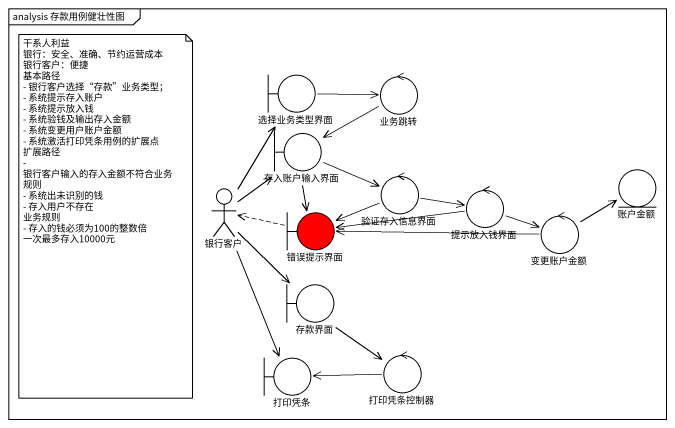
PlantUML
@startuml
mainframe analysis 存款用例健壮性图
boundary 选择业务类型界面
control 业务跳转
boundary 存入账户输入界面
actor 银行客户
control 验证存入信息界面
control 提示放入钱界面
entity 账户金额
boundary 错误提示界面 #FF0000
control 变更账户金额
boundary 存款界面
boundary 打印凭条
control 打印凭条控制器
选择业务类型界面 -right-> 业务跳转
业务跳转 -left-> 存入账户输入界面
存入账户输入界面 -right-> 验证存入信息界面
存入账户输入界面 --> 错误提示界面
银行客户 -up-> 选择业务类型界面
银行客户 -up-> 存入账户输入界面
银行客户 --> 存款界面
银行客户 --> 打印凭条
验证存入信息界面 -left-> 错误提示界面
提示放入钱界面 <-left- 验证存入信息界面
提示放入钱界面 -left-> 错误提示界面
提示放入钱界面 -right-> 变更账户金额
错误提示界面 .left.> 银行客户
变更账户金额 -up-> 账户金额
变更账户金额 -left-> 错误提示界面
存款界面 --> 打印凭条控制器
打印凭条控制器 -left-> 打印凭条
note as N1
  干系人利益
  银行：安全、准确、节约运营成本
  银行客户：便捷
  基本路径
  - 银行客户选择“存款”业务类型；
  - 系统提示存入账户
  - 系统提示放入钱
  - 系统验钱及输出存入金额
  - 系统变更用户账户金额
  - 系统激活打印凭条用例的扩展点
  扩展路径
  - 银行客户输入的存入金额不符合业务规则
  - 系统出未识别的钱
  - 存入用户不存在
  业务规则
  - 存入的钱必须为100的整数倍
  一次最多存入10000元
end note
@enduml
